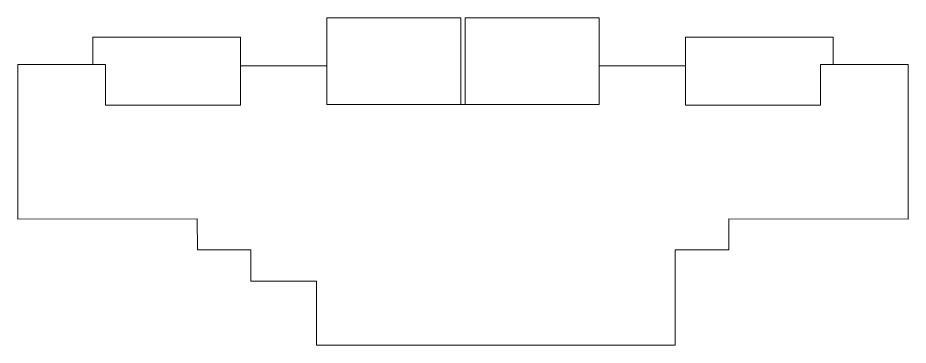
# Model space of a CAD drawing. Header units: millimetres. Extents: x 917 to 1168, y -421 to -23.
# Drawn here: x 1134.28 to 1168.25, y -182.02 to -169.54 of the extents above; entities that cross this region are included whole.
import ezdxf

# ---------------------------------------------------------------- set-up
doc = ezdxf.new("R2010")
doc.units = ezdxf.units.MM
doc.header["$LTSCALE"] = 0.1
doc.layers.add('00-Ventilacion', color=3, linetype='Continuous')

msp = doc.modelspace()

# ---------------------------------------------------------------- linework, layer by layer
at = {"layer": '00-Ventilacion', "color": 3, "lineweight": 5}
for points in [[(1146.071, -172.852), (1146.071, -169.544), (1151.192, -169.545), (1151.192, -172.847)], [(1156.465, -172.852), (1156.465, -169.544), (1151.345, -169.545), (1151.345, -172.847)], [(1137.151, -170.277), (1137.151, -171.327), (1137.627, -171.327), (1137.628, -172.878), (1142.776, -172.873), (1142.776, -170.277), (1137.151, -170.277)], [(1165.386, -170.277), (1165.386, -171.327), (1164.91, -171.327), (1164.908, -172.878), (1159.761, -172.873), (1159.761, -170.277), (1165.386, -170.277)]]:
    msp.add_lwpolyline(points, dxfattribs=at)
at = {"layer": '00-Ventilacion', "color": 6, "lineweight": 5}
msp.add_lwpolyline([(1145.676, -179.585), (1143.177, -179.583), (1143.175, -178.393), (1141.133, -178.393), (1141.132, -177.206), (1134.29, -177.213), (1134.284, -171.328), (1137.627, -171.327), (1137.628, -172.878), (1142.776, -172.873), (1142.776, -171.376), (1146.07, -171.376), (1146.071, -172.852), (1156.466, -172.852), (1156.467, -171.376), (1159.762, -171.376), (1159.761, -172.873), (1164.909, -172.878), (1164.91, -171.327), (1168.254, -171.328), (1168.248, -177.213), (1161.406, -177.206), (1161.405, -178.393), (1159.36, -178.393), (1159.359, -182.023), (1145.677, -182.023), (1145.676, -179.585)], dxfattribs=at)

doc.saveas('drawing.dxf')
